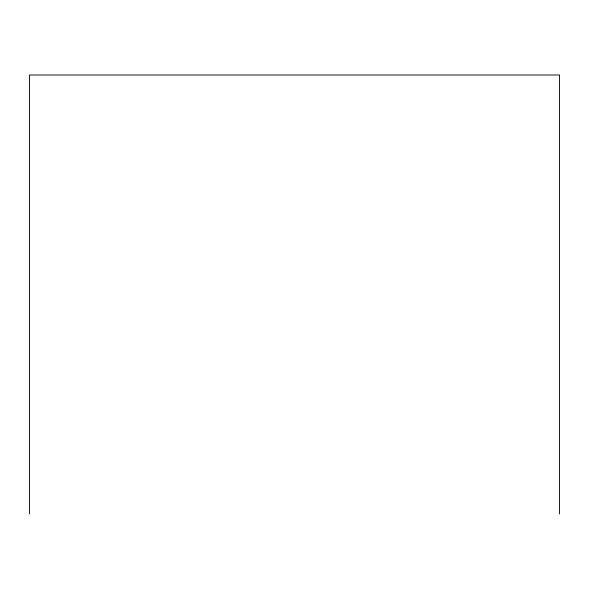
<?xml version="1.0" encoding="UTF-8"?>
<svg xmlns="http://www.w3.org/2000/svg" width="589" height="589" viewBox="0 0 589 589"><rect width="100%" height="100%" fill="white"/><g stroke="black" fill="none" stroke-linecap="round" stroke-linejoin="round"><path stroke-width="0.88" d="M559.55 513.998L559.55 75.002L29.45 75.002L29.45 513.998"/></g></svg>
